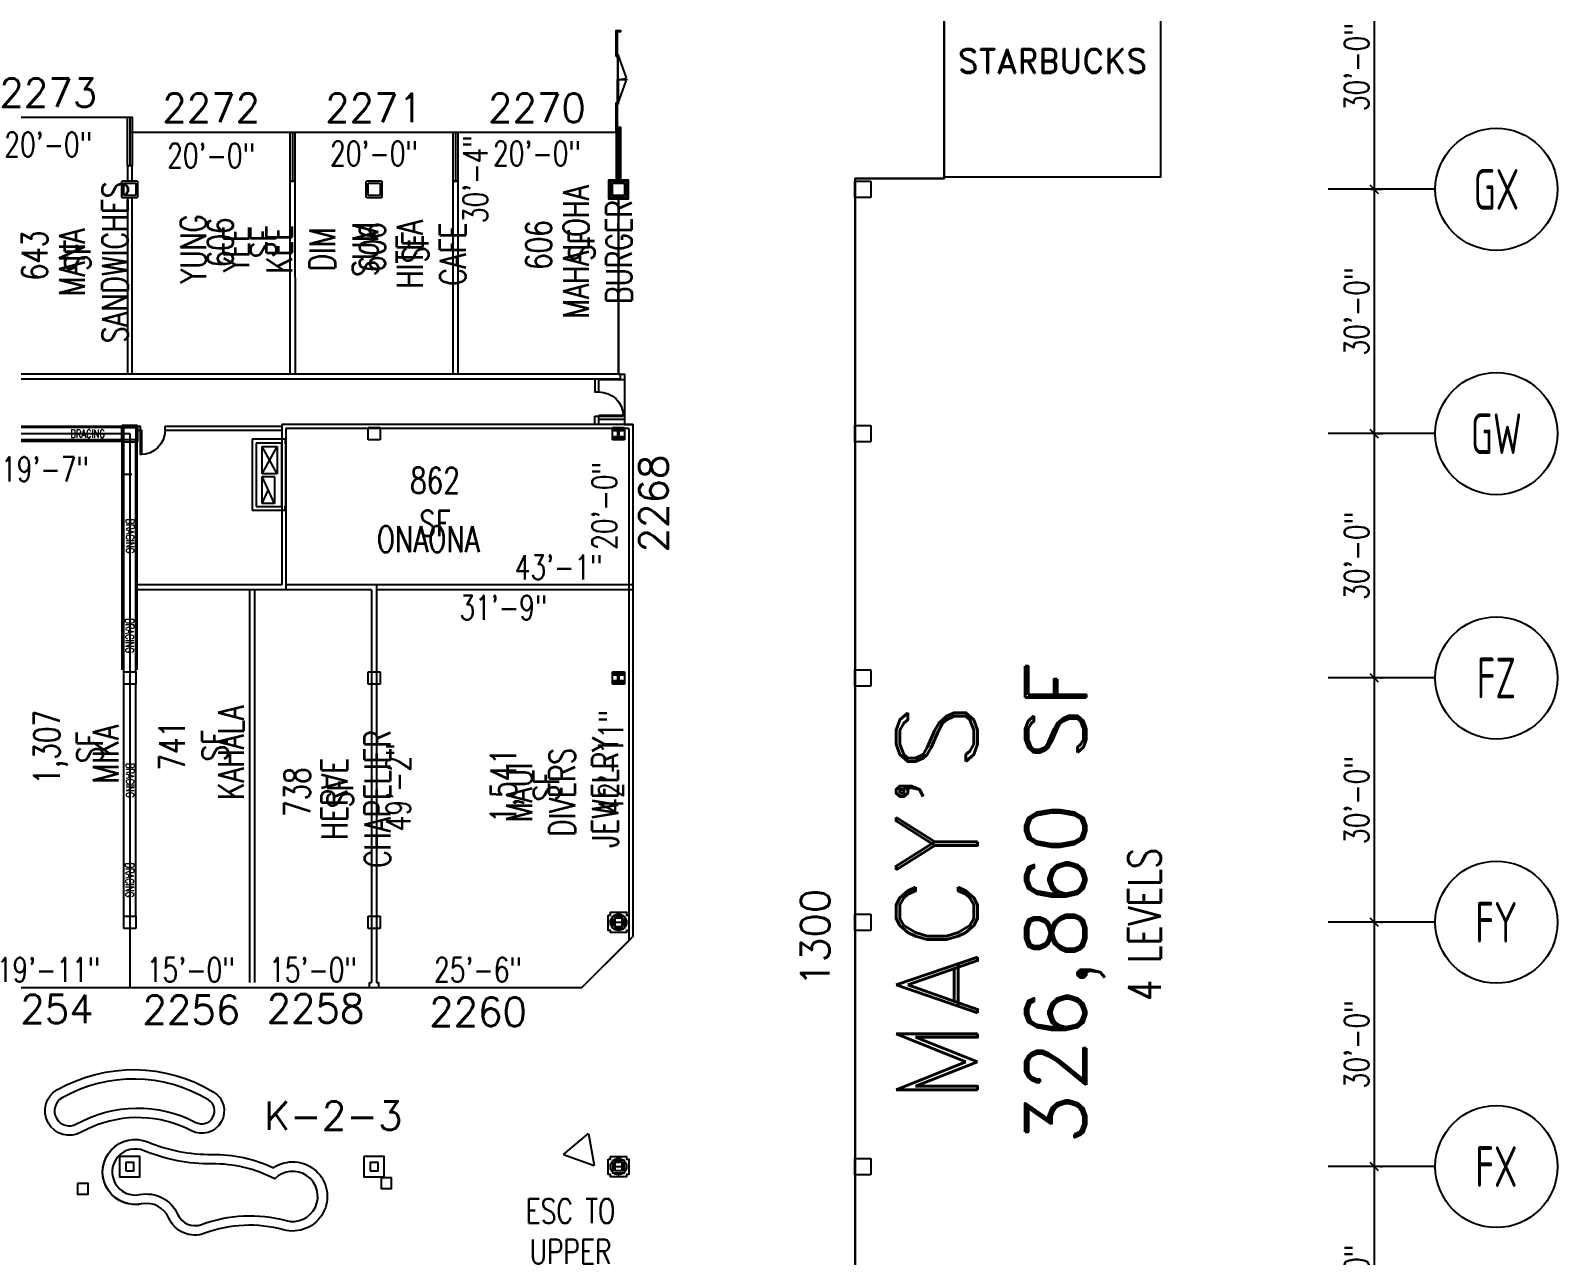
# Model space of a CAD drawing. Extents: x -13345 to 10098, y -1643 to 9113.
# Drawn here: x 7612 to 9861, y 1316 to 3121 of the extents above; entities that cross this region are included whole.
import ezdxf
from ezdxf.enums import TextEntityAlignment as Align

# ---------------------------------------------------------------- set-up
doc = ezdxf.new("R2010")
doc.units = 0
doc.header["$LTSCALE"] = 192
doc.header["$MEASUREMENT"] = 0
for name, pattern in [('DASHED', [0.75, 0.5, -0.25]), ('DASHED2', [0.375, 0.25, -0.125]), ('HIDDEN', [0.375, 0.25, -0.125]), ('PHANTOM2', [1.25, 0.625, -0.125, 0.125, -0.125, 0.125, -0.125])]:
    doc.linetypes.add(name, pattern=pattern)
doc.layers.get('0').update_dxf_attribs({"linetype": 'CONTINUOUS'})
doc.layers.get('DEFPOINTS').update_dxf_attribs({"linetype": 'CONTINUOUS'})
for name, color, linetype in [('ARCH-DOORS-EXTERIOR', 7, 'CONTINUOUS'), ('ARCH-DOORS-INTERIOR', 7, 'CONTINUOUS'), ('ARCH-FEATURES', 2, 'CONTINUOUS'), ('ARCH-WALLS-EXTERIOR', 5, 'CONTINUOUS'), ('ARCH-WALLS-INTERIOR', 1, 'CONTINUOUS'), ('DIMENSIONS-STRUCTURAL-GRID', 9, 'CONTINUOUS'), ('DIMENSIONS-TENANT', 7, 'CONTINUOUS'), ('FM-SPNO', 3, 'CONTINUOUS'), ('FM-TENANT-SF', 6, 'CONTINUOUS'), ('FM-TEXT-TENANT', 6, 'CONTINUOUS'), ('STRUCTURAL-BRACING', 1, 'DASHED'), ('STRUCTURAL-COLUMNS', 3, 'CONTINUOUS'), ('STRUCTURAL-GRID-TAGS', 8, 'CONTINUOUS'), ('TENANT-DEMISING', 4, 'CONTINUOUS'), ('TENANT-STOREFRONT-LEASELINE', 3, 'DASHED2'), ('TEXT-ANCHORS', 2, 'CONTINUOUS'), ('TEXT-GENERAL', 2, 'CONTINUOUS'), ('TEXT-SF', 6, 'CONTINUOUS'), ('UTILITIES-HVAC', 1, 'CONTINUOUS')]:
    doc.layers.add(name, color=color, linetype=linetype)
doc.layers.add('COMMON AREA FILL', color=7, linetype='CONTINUOUS', true_color=0xdedede)
doc.styles.add('ANCHOR-GGP', font='romand.shx')
doc.styles.add('ATTR', font='romans.shx', dxfattribs={"width": 0.8, "height": 0.10401})
doc.styles.add('DIM', font='dim', dxfattribs={"width": 0.75})
doc.styles.add('FMSTXT', font='simplex.shx', dxfattribs={"width": 0.75})
doc.styles.add('SIMPLEX', font='SIMPLEX.shx', dxfattribs={"width": 0.75})
doc.styles.get("Standard").update_dxf_attribs({"font": 'txt.shx', "width": 0.75})
doc.dimstyles.new('LOD-EX-GRID (with ticks)', dxfattribs={"dimscale": 0, "dimtxt": 36, "dimasz": 12, "dimexe": 12, "dimexo": 12, "dimgap": 8, "dimtad": 1, "dimdec": 0, "dimrnd": 0.0625, "dimzin": 3, "dimdsep": 46, "dimlunit": 4, "dimtxsty": 'Standard', "dimblk1": 'OBLIQUE', "dimblk2": 'OBLIQUE', "dimsah": 1, "dimcen": 0, "dimclrt": 256, "dimadec": 0, "dimazin": 0, "dimtfac": 6, "dimtdec": 0, "dimtofl": 0, "dimtmove": 1, "dimatfit": 3, "dimldrblk": 'OBLIQUE', "dimfxl": 1, "dimfrac": 2, "dimtolj": 1, "dimtzin": 3, "dimarcsym": 0})
doc.dimstyles.new('LP-SP-MP (without ticks)', dxfattribs={"dimscale": 0, "dimtxt": 36, "dimasz": 12, "dimexe": 8, "dimexo": 8, "dimgap": 8, "dimtad": 1, "dimdec": 0, "dimrnd": 0.0625, "dimzin": 3, "dimdsep": 46, "dimlunit": 4, "dimtxsty": 'Standard', "dimblk1": 'OBLIQUE', "dimblk2": 'OBLIQUE', "dimsah": 1, "dimcen": 0.5, "dimse1": 1, "dimse2": 1, "dimsd1": 1, "dimsd2": 1, "dimclrt": 256, "dimadec": 0, "dimazin": 0, "dimtfac": 6, "dimtdec": 0, "dimtofl": 0, "dimtmove": 0, "dimatfit": 3, "dimldrblk": 'OBLIQUE', "dimfxl": 1, "dimfrac": 2, "dimtolj": 1, "dimtzin": 3, "dimarcsym": 0})

# ---------------------------------------------------------------- blocks, each defined once
blk = doc.blocks.new('UNITSQUARE')
for p, q in [((1, 1), (0, 1)), ((0, 1), (0, 0)), ((1, 0), (1, 1)), ((0, 0), (1, 0))]:
    blk.add_line(p, q)
blk = doc.blocks.new('DIRECT')
for p, q in [((0, 41.6), (-24, 0)), ((0, 41.6), (24, 0)), ((24, 0), (-24, 0))]:
    blk.add_line(p, q)
blk = doc.blocks.new('*D24')
at = {"layer": 'DEFPOINTS', "color": 0, "transparency": 16777216}
for p in [(7758.1, 1710.8), (7938.1, 1710.8), (7938.1, 1710.8)]:
    blk.add_point(p, dxfattribs=at)
at = {"layer": 'DIMENSIONS-TENANT', "transparency": 16777216, "insert": (7848.1, 1736.8), "char_height": 36, "attachment_point": 5}
blk.add_mtext('\\A1;15\'-0"', dxfattribs=at)
blk = doc.blocks.new('_OBLIQUE')
at = {"color": 0, "linetype": 'ByBlock'}
blk.add_line((-0.5, -0.5), (0.5, 0.5), dxfattribs=at)
blk = doc.blocks.new('*D25')
at = {"layer": 'DEFPOINTS', "color": 0, "transparency": 16777216}
for p in [(7938.1, 1710.8), (8118.1, 1710.8), (8118.1, 1710.8)]:
    blk.add_point(p, dxfattribs=at)
at = {"layer": 'DIMENSIONS-TENANT', "transparency": 16777216, "insert": (8028.1, 1736.8), "char_height": 36, "attachment_point": 5}
blk.add_mtext('\\A1;15\'-0"', dxfattribs=at)
blk = doc.blocks.new('fms4rm')
blk.add_attdef('FMS:RMID', text='', height=12).set_placement((0, 0), align=Align.MIDDLE_CENTER)
blk = doc.blocks.new('COLNUMC')
at = {"linetype": 'Continuous'}
blk.add_circle((0, 0), 90, dxfattribs=at)
at = {"linetype": 'Continuous', "style": 'DIM', "width": 0.75}
blk.add_attdef('COLUMN', text='', height=60, dxfattribs=at).set_placement((0, 0), align=Align.MIDDLE)
blk = doc.blocks.new('*D97')
at = {"layer": 'DEFPOINTS', "color": 0, "transparency": 16777216}
for p in [(9574.2, 3246.8), (9574.2, 2886.8), (9591.5, 2886.8)]:
    blk.add_point(p, dxfattribs=at)
at = {"layer": 'DIMENSIONS-STRUCTURAL-GRID', "color": 0, "lineweight": -2, "transparency": 16777216}
for p, q in [((9586.2, 3246.8), (9603.5, 3246.8)), ((9591.5, 3246.8), (9591.5, 2886.8)), ((9586.2, 2886.8), (9603.5, 2886.8))]:
    blk.add_line(p, q, dxfattribs=at)
at = {"layer": 'DIMENSIONS-STRUCTURAL-GRID', "color": 0, "lineweight": -2, "transparency": 16777216, "xscale": 12, "yscale": 12, "zscale": 12}
for p, rotation in [((9591.5, 3246.8), 90), ((9591.5, 2886.8), 270)]:
    blk.add_blockref('_OBLIQUE', p, dxfattribs=dict(at, rotation=rotation))
at = {"layer": 'DIMENSIONS-STRUCTURAL-GRID', "transparency": 16777216, "insert": (9565.5, 3066.8), "char_height": 36, "attachment_point": 5, "rotation": 90}
blk.add_mtext('\\A1;30\'-0"', dxfattribs=at)
blk = doc.blocks.new('*D98')
at = {"layer": 'DEFPOINTS', "color": 0, "transparency": 16777216}
for p in [(9574.2, 2886.8), (9583.5, 2526.8), (9591.5, 2526.8)]:
    blk.add_point(p, dxfattribs=at)
at = {"layer": 'DIMENSIONS-STRUCTURAL-GRID', "color": 0, "lineweight": -2, "transparency": 16777216}
for p, q in [((9586.2, 2886.8), (9603.5, 2886.8)), ((9591.5, 2886.8), (9591.5, 2526.8)), ((9595.5, 2526.8), (9603.5, 2526.8))]:
    blk.add_line(p, q, dxfattribs=at)
at = {"layer": 'DIMENSIONS-STRUCTURAL-GRID', "color": 0, "lineweight": -2, "transparency": 16777216, "xscale": 12, "yscale": 12, "zscale": 12}
for p, rotation in [((9591.5, 2886.8), 90), ((9591.5, 2526.8), 270)]:
    blk.add_blockref('_OBLIQUE', p, dxfattribs=dict(at, rotation=rotation))
at = {"layer": 'DIMENSIONS-STRUCTURAL-GRID', "transparency": 16777216, "insert": (9565.5, 2706.8), "char_height": 36, "attachment_point": 5, "rotation": 90}
blk.add_mtext('\\A1;30\'-0"', dxfattribs=at)
blk = doc.blocks.new('*D99')
at = {"layer": 'DEFPOINTS', "color": 0, "transparency": 16777216}
for p in [(9588.9, 2166.8), (9588.9, 1806.8), (9591.5, 1806.8)]:
    blk.add_point(p, dxfattribs=at)
at = {"layer": 'DIMENSIONS-STRUCTURAL-GRID', "color": 0, "lineweight": -2, "transparency": 16777216}
for p, q in [((9591.5, 2166.8), (9591.5, 1806.8)), ((9600.9, 2166.8), (9603.5, 2166.8)), ((9600.9, 1806.8), (9603.5, 1806.8))]:
    blk.add_line(p, q, dxfattribs=at)
at = {"layer": 'DIMENSIONS-STRUCTURAL-GRID', "color": 0, "lineweight": -2, "transparency": 16777216, "xscale": 12, "yscale": 12, "zscale": 12}
for p, rotation in [((9591.5, 2166.8), 90), ((9591.5, 1806.8), 270)]:
    blk.add_blockref('_OBLIQUE', p, dxfattribs=dict(at, rotation=rotation))
at = {"layer": 'DIMENSIONS-STRUCTURAL-GRID', "transparency": 16777216, "insert": (9565.5, 1986.8), "char_height": 36, "attachment_point": 5, "rotation": 90}
blk.add_mtext('\\A1;30\'-0"', dxfattribs=at)
blk = doc.blocks.new('*D100')
at = {"layer": 'DEFPOINTS', "color": 0, "transparency": 16777216}
for p in [(9588.9, 1806.8), (9588.9, 1446.8), (9591.5, 1446.8)]:
    blk.add_point(p, dxfattribs=at)
at = {"layer": 'DIMENSIONS-STRUCTURAL-GRID', "color": 0, "lineweight": -2, "transparency": 16777216}
for p, q in [((9591.5, 1806.8), (9591.5, 1446.8)), ((9600.9, 1806.8), (9603.5, 1806.8)), ((9600.9, 1446.8), (9603.5, 1446.8))]:
    blk.add_line(p, q, dxfattribs=at)
at = {"layer": 'DIMENSIONS-STRUCTURAL-GRID', "color": 0, "lineweight": -2, "transparency": 16777216, "xscale": 12, "yscale": 12, "zscale": 12}
for p, rotation in [((9591.5, 1806.8), 90), ((9591.5, 1446.8), 270)]:
    blk.add_blockref('_OBLIQUE', p, dxfattribs=dict(at, rotation=rotation))
at = {"layer": 'DIMENSIONS-STRUCTURAL-GRID', "transparency": 16777216, "insert": (9565.5, 1626.8), "char_height": 36, "attachment_point": 5, "rotation": 90}
blk.add_mtext('\\A1;30\'-0"', dxfattribs=at)
blk = doc.blocks.new('*D101')
at = {"layer": 'DEFPOINTS', "color": 0, "transparency": 16777216}
for p in [(9588.9, 1446.8), (9591.5, 1086.8), (9602.5, 1086.8)]:
    blk.add_point(p, dxfattribs=at)
at = {"layer": 'DIMENSIONS-STRUCTURAL-GRID', "color": 0, "lineweight": -2, "transparency": 16777216}
for p, q in [((9591.5, 1446.8), (9591.5, 1086.8)), ((9600.9, 1446.8), (9603.5, 1446.8)), ((9590.5, 1086.8), (9579.5, 1086.8))]:
    blk.add_line(p, q, dxfattribs=at)
at = {"layer": 'DIMENSIONS-STRUCTURAL-GRID', "color": 0, "lineweight": -2, "transparency": 16777216, "xscale": 12, "yscale": 12, "zscale": 12}
for p, rotation in [((9591.5, 1446.8), 90), ((9591.5, 1086.8), 270)]:
    blk.add_blockref('_OBLIQUE', p, dxfattribs=dict(at, rotation=rotation))
at = {"layer": 'DIMENSIONS-STRUCTURAL-GRID', "transparency": 16777216, "insert": (9565.5, 1266.8), "char_height": 36, "attachment_point": 5, "rotation": 90}
blk.add_mtext('\\A1;30\'-0"', dxfattribs=at)
blk = doc.blocks.new('*D105')
at = {"layer": 'DEFPOINTS', "color": 0, "transparency": 16777216}
for p in [(9591.5, 2526.8), (9591.5, 2166.8), (9591.5, 2166.8)]:
    blk.add_point(p, dxfattribs=at)
at = {"layer": 'DIMENSIONS-STRUCTURAL-GRID', "color": 0, "lineweight": -2, "transparency": 16777216}
blk.add_line((9591.5, 2526.8), (9591.5, 2166.8), dxfattribs=at)
at = {"layer": 'DIMENSIONS-STRUCTURAL-GRID', "color": 0, "lineweight": -2, "transparency": 16777216, "xscale": 12, "yscale": 12, "zscale": 12}
for p, rotation in [((9591.5, 2526.8), 90), ((9591.5, 2166.8), 270)]:
    blk.add_blockref('_OBLIQUE', p, dxfattribs=dict(at, rotation=rotation))
at = {"layer": 'DIMENSIONS-STRUCTURAL-GRID', "transparency": 16777216, "insert": (9565.5, 2346.8), "char_height": 36, "attachment_point": 5, "rotation": 90}
blk.add_mtext('\\A1;30\'-0"', dxfattribs=at)
blk = doc.blocks.new('A$C1467163B')
at = {"layer": 'STRUCTURAL-BRACING', "ltscale": 10}
for p, q in [((-18, 342), (-18, 0)), ((0, 342), (0, 0))]:
    blk.add_line(p, q, dxfattribs=at)
at = {"layer": 'STRUCTURAL-BRACING', "style": 'SIMPLEX', "width": 0.75}
for p in [(-8.9, 288.8), (-9.6, 141.8)]:
    blk.add_text('BRACING', height=12, rotation=90, dxfattribs=at).set_placement(p, align=Align.MIDDLE_CENTER)
blk = doc.blocks.new('24X24COL')
blk.add_lwpolyline([(5059.8, 287.2), (5059.8, 265.2), (5060.8, 264.2), (5082.8, 264.2), (5083.8, 265.2), (5083.8, 287.2), (5082.8, 288.2), (5060.8, 288.2)], close=True)
blk = doc.blocks.new('dr_rh3-0')
at = {"color": 0}
for p, q in [((-1.8, 0), (-1.8, -36)), ((0, 0), (-1.8, 0)), ((0, 0), (0, -36)), ((0, -36), (-1.8, -36))]:
    blk.add_line(p, q, dxfattribs=at)
blk.add_arc((0, -0.1), 36, 179.88, 267.266, dxfattribs=at)
blk = doc.blocks.new('bi-part glass slider door')
for p, q in [((3023.8, -911.1), (3060.1, -911.1)), ((3023.8, -911.1), (3023.8, -912.4)), ((3060.1, -912.4), (3023.8, -912.4)), ((3026, -911.7), (3025.4, -911.2)), ((3026, -911.8), (3025.4, -912.3)), ((3058.3, -911.7), (3025.6, -911.7)), ((3058.3, -911.8), (3025.6, -911.8)), ((3057.4, -912.8), (3057.4, -912.5)), ((3057.4, -912.5), (3057.8, -912.5)), ((3057.5, -912.4), (3058.8, -912.4)), ((3057.5, -912.6), (3058.8, -912.6)), ((3057.5, -914.1), (3057.5, -912.8)), ((3094, -914.1), (3057.5, -914.1)), ((3057.6, -912.6), (3057.6, -912.9)), ((3057.6, -912.9), (3094, -912.9)), ((3057.9, -912.4), (3057.8, -912.4)), ((3057.8, -912.4), (3057.8, -912.5)), ((3057.9, -911.7), (3058.5, -911.2)), ((3057.9, -911.8), (3058.5, -912.3)), ((3058.3, -912.4), (3058.2, -912.4)), ((3058.8, -912.4), (3058.6, -912.4)), ((3058.8, -912.6), (3058.8, -912.4)), ((3058.8, -912.4), (3058.8, -912.4)), ((3060.1, -911.1), (3060.1, -912.4)), ((3061, -913.4), (3060.4, -912.9)), ((3060.4, -912.9), (3060.4, -914.1)), ((3061, -913.6), (3060.4, -914.1)), ((3092.2, -913.4), (3060.6, -913.4)), ((3060.6, -913.6), (3060.6, -913.4)), ((3092.2, -913.6), (3060.6, -913.6)), ((3091.8, -913.4), (3092.4, -912.9)), ((3091.8, -913.6), (3092.4, -914.1)), ((3130.4, -912.9), (3094, -912.9)), ((3094, -914.1), (3130.5, -914.1)), ((3096.2, -913.4), (3095.6, -912.9)), ((3096.2, -913.6), (3095.6, -914.1)), ((3095.9, -913.4), (3127.4, -913.4)), ((3095.9, -913.6), (3127.4, -913.6)), ((3127, -913.4), (3127.6, -912.9)), ((3127, -913.6), (3127.6, -914.1)), ((3127.4, -913.6), (3127.4, -913.4)), ((3127.6, -912.9), (3127.6, -914.1)), ((3127.9, -911.1), (3164.3, -911.1)), ((3127.9, -911.1), (3127.9, -912.4)), ((3164.3, -912.4), (3127.9, -912.4)), ((3130.5, -912.4), (3129.3, -912.4)), ((3129.3, -912.6), (3129.3, -912.4)), ((3129.3, -912.4), (3129.4, -912.4)), ((3129.3, -912.4), (3129.3, -912.4)), ((3130.5, -912.6), (3129.3, -912.6)), ((3130.1, -911.7), (3129.5, -911.2)), ((3130.1, -911.8), (3129.5, -912.3)), ((3162.4, -911.7), (3129.7, -911.7)), ((3162.4, -911.8), (3129.7, -911.8)), ((3129.8, -912.4), (3129.8, -912.4)), ((3130.2, -912.4), (3130.2, -912.4)), ((3130.2, -912.4), (3130.2, -912.5)), ((3130.6, -912.5), (3130.2, -912.5)), ((3130.4, -912.6), (3130.4, -912.9)), ((3130.5, -914.1), (3130.5, -912.8)), ((3130.6, -912.8), (3130.6, -912.5)), ((3162, -911.7), (3162.6, -911.2)), ((3162, -911.8), (3162.6, -912.3)), ((3164.3, -911.1), (3164.3, -912.4))]:
    blk.add_line(p, q)
at = {"linetype": 'Continuous'}
for p, q in [((3025.4, -912.4), (3025.4, -911.1)), ((3025.6, -911.8), (3025.6, -911.7)), ((3057.5, -912.8), (3057.4, -912.8)), ((3057.5, -912.6), (3057.8, -912.5)), ((3058.3, -911.8), (3058.3, -911.7)), ((3058.5, -912.4), (3058.5, -911.1)), ((3092.2, -913.6), (3092.2, -913.4)), ((3092.4, -914.1), (3092.4, -912.9)), ((3095.6, -914.1), (3095.6, -912.9)), ((3095.9, -913.6), (3095.9, -913.4)), ((3129.5, -912.4), (3129.5, -911.1)), ((3129.7, -911.8), (3129.7, -911.7)), ((3130.5, -912.6), (3130.2, -912.5)), ((3130.5, -912.8), (3130.6, -912.8)), ((3162.4, -911.8), (3162.4, -911.7)), ((3162.6, -912.4), (3162.6, -911.1))]:
    blk.add_line(p, q, dxfattribs=at)
for points in [[(3022, -911.1), (3023.8, -911.1), (3023.8, -917.6), (3022, -917.6), (3022, -911.1)], [(3094, -912.9), (3094, -914.1)], [(3164.3, -911.1), (3166, -911.1), (3166, -917.6), (3164.3, -917.6), (3164.3, -911.1)]]:
    blk.add_lwpolyline(points)
at = {"linetype": 'PHANTOM2'}
for points in [[(3057.5, -913.5), (3091.8, -925.9)], [(3130.5, -913.5), (3096.2, -925.9)]]:
    blk.add_lwpolyline(points, dxfattribs=at)
at = {"linetype": 'HIDDEN'}
blk.add_lwpolyline([(3094, -914.1), (3094, -927.5)], dxfattribs=at)
at = {"linetype": 'PHANTOM2'}
for centre, start, end in [((3075.7, -917.2), 331.7274, 357.8945), ((3112.4, -917.2), 182.1055, 208.2726)]:
    blk.add_arc(centre, 18.4, start, end, dxfattribs=at)
blk = doc.blocks.new('W12X79E')
for p, q in [((-6.04, 12.38), (-6.04, 11.645)), ((-6.04, 12.38), (6.04, 12.38)), ((-6.04, 11.645), (-1.00875, 11.645)), ((-6.04, 0), (-6.04, 0.735)), ((-6.04, 0.735), (-1.00875, 0.735)), ((-6.04, 0), (6.04, 0)), ((-0.235, 1.50875), (-0.235, 10.87125)), ((0.235, 1.50875), (0.235, 10.87125)), ((1.00875, 11.645), (6.04, 11.645)), ((1.00875, 0.735), (6.04, 0.735)), ((6.04, 12.38), (6.04, 11.645)), ((6.04, 0), (6.04, 0.735))]:
    blk.add_line(p, q)
for centre, start, end in [((-1.00875, 10.87125), 0, 90), ((-1.00875, 1.50875), 270, 0), ((1.00875, 10.87125), 90, 180), ((1.00875, 1.50875), 180, 270)]:
    blk.add_arc(centre, 0.77375, start, end)
at = {"style": 'ATTR', "width": 0.8, "flags": 9}
blk.add_attdef('ESTCODE', (0, 0), '', height=0.07, dxfattribs=at)
blk = doc.blocks.new('*D603')
at = {"layer": 'DEFPOINTS', "color": 0, "transparency": 16777216}
for p in [(8238, 2970.8), (8478.1, 2970.8), (8478.1, 2913.6)]:
    blk.add_point(p, dxfattribs=at)
at = {"layer": 'DIMENSIONS-TENANT', "transparency": 16777216, "insert": (8358, 2939.6), "char_height": 36, "attachment_point": 5}
blk.add_mtext('\\A1;20\'-0"', dxfattribs=at)
blk = doc.blocks.new('*D604')
at = {"layer": 'DEFPOINTS', "color": 0, "transparency": 16777216}
for p in [(7998, 2970.8), (8238, 2970.8), (7998, 2913.6)]:
    blk.add_point(p, dxfattribs=at)
at = {"layer": 'DIMENSIONS-TENANT', "transparency": 16777216, "insert": (8118, 2939.6), "char_height": 36, "attachment_point": 5}
blk.add_mtext('\\A1;20\'-0"', dxfattribs=at)
blk = doc.blocks.new('*D606')
at = {"layer": 'DEFPOINTS', "color": 0, "transparency": 16777216}
for p in [(7518, 2993.3), (7758, 2993.3), (7758, 2926.9)]:
    blk.add_point(p, dxfattribs=at)
at = {"layer": 'DIMENSIONS-TENANT', "transparency": 16777216, "insert": (7638, 2952.9), "char_height": 36, "attachment_point": 5}
blk.add_mtext('\\A1;20\'-0"', dxfattribs=at)
blk = doc.blocks.new('*D619')
at = {"layer": 'DEFPOINTS', "color": 0, "transparency": 16777216}
for p in [(8238, 2970.8), (8293.2, 2970.8), (8238, 2607.3)]:
    blk.add_point(p, dxfattribs=at)
at = {"layer": 'DIMENSIONS-TENANT', "transparency": 16777216, "insert": (8267.2, 2901.7), "char_height": 36, "attachment_point": 5, "rotation": 90}
blk.add_mtext('\\A1;30\'-4"', dxfattribs=at)
blk = doc.blocks.new('*D631')
at = {"layer": 'DEFPOINTS', "color": 0, "transparency": 16777216}
for p in [(7758, 2970.8), (7998, 2970.8), (7758, 2910.5)]:
    blk.add_point(p, dxfattribs=at)
at = {"layer": 'DIMENSIONS-TENANT', "transparency": 16777216, "insert": (7878, 2936.5), "char_height": 36, "attachment_point": 5}
blk.add_mtext('\\A1;20\'-0"', dxfattribs=at)
blk = doc.blocks.new('*U589')
blk.add_lwpolyline([(0, 0), (-1.5, 0), (-1.5, -36), (0, -36)], close=True)
blk.add_arc((0, 0), 36, 180, 270)
blk = doc.blocks.new('*D634')
at = {"layer": 'DEFPOINTS', "color": 0, "transparency": 16777216}
for p in [(8118.1, 1710.8), (8424.3, 1710.8), (8424.3, 1710.8)]:
    blk.add_point(p, dxfattribs=at)
at = {"layer": 'DIMENSIONS-TENANT', "transparency": 16777216, "insert": (8271.2, 1736.8), "char_height": 36, "attachment_point": 5}
blk.add_mtext('\\A1;25\'-6"', dxfattribs=at)
blk = doc.blocks.new('*D635')
at = {"layer": 'DEFPOINTS', "color": 0, "transparency": 16777216}
for p in [(8493.1, 2300.3), (8499.1, 2300.3), (8499.1, 1785.6)]:
    blk.add_point(p, dxfattribs=at)
at = {"layer": 'DIMENSIONS-TENANT', "transparency": 16777216, "insert": (8467.1, 2043), "char_height": 36, "attachment_point": 5, "rotation": 90}
blk.add_mtext('\\A1;42\'-11"', dxfattribs=at)
blk = doc.blocks.new('*D636')
at = {"layer": 'DEFPOINTS', "color": 0, "transparency": 16777216}
for p in [(8483.3, 2540.3), (8499.1, 2540.3), (8499.1, 2300.3)]:
    blk.add_point(p, dxfattribs=at)
at = {"layer": 'DIMENSIONS-TENANT', "transparency": 16777216, "insert": (8457.3, 2420.3), "char_height": 36, "attachment_point": 5, "rotation": 90}
blk.add_mtext('\\A1;20\'-0"', dxfattribs=at)
blk = doc.blocks.new('*D637')
at = {"layer": 'DEFPOINTS', "color": 0, "transparency": 16777216}
for p in [(7981.9, 2300.3), (8499.1, 2303.9), (8499.1, 2300.3)]:
    blk.add_point(p, dxfattribs=at)
at = {"layer": 'DIMENSIONS-TENANT', "transparency": 16777216, "insert": (8390.1, 2329.9), "char_height": 36, "attachment_point": 5}
blk.add_mtext('\\A1;43\'-1"', dxfattribs=at)
blk = doc.blocks.new('*D638')
at = {"layer": 'DEFPOINTS', "color": 0, "transparency": 16777216}
for p in [(8118.1, 2300.3), (8499.1, 2300.3), (8499.1, 2244.5)]:
    blk.add_point(p, dxfattribs=at)
at = {"layer": 'DIMENSIONS-TENANT', "transparency": 16777216, "insert": (8308.6, 2270.5), "char_height": 36, "attachment_point": 5}
blk.add_mtext('\\A1;31\'-9"', dxfattribs=at)
blk = doc.blocks.new('*D639')
at = {"layer": 'DEFPOINTS', "color": 0, "transparency": 16777216}
for p in [(8118.1, 2300.3), (8179.6, 2300.3), (8118.1, 1710.8)]:
    blk.add_point(p, dxfattribs=at)
at = {"layer": 'DIMENSIONS-TENANT', "transparency": 16777216, "insert": (8153.6, 2005.5), "char_height": 36, "attachment_point": 5, "rotation": 90}
blk.add_mtext('\\A1;49\'-2"', dxfattribs=at)
blk = doc.blocks.new('*D688')
at = {"layer": 'DEFPOINTS', "color": 0, "transparency": 16777216}
for p in [(7518.8, 1710.8), (7758.1, 1710.8), (7758.1, 1710.8)]:
    blk.add_point(p, dxfattribs=at)
at = {"layer": 'DIMENSIONS-TENANT', "transparency": 16777216, "insert": (7638.4, 1736.8), "char_height": 36, "attachment_point": 5}
blk.add_mtext('\\A1;19\'-11"', dxfattribs=at)
blk = doc.blocks.new('*D693')
at = {"layer": 'DEFPOINTS', "color": 0, "transparency": 16777216}
for p in [(7515.8, 2519.3), (7750.6, 2519.3), (7515.8, 2448.4)]:
    blk.add_point(p, dxfattribs=at)
at = {"layer": 'DIMENSIONS-TENANT', "transparency": 16777216, "insert": (7633.2, 2474.4), "char_height": 36, "attachment_point": 5}
blk.add_mtext('\\A1;19\'-7"', dxfattribs=at)

msp = doc.modelspace()

# ---------------------------------------------------------------- linework, layer by layer
at = {"layer": 'ARCH-FEATURES'}
for p, q in [((8478.1, 2901), (8478.1, 2970.8)), ((8478.1, 2614.3), (8478.1, 2874.8))]:
    msp.add_line(p, q, dxfattribs=at)
for points in [[(7758, 2993.3), (7758, 2921.3)], [(7998, 2970.8), (7998, 2898.8)], [(8238, 2970.8), (8238, 2898.8)], [(8478.1, 2970.8), (8478.1, 2898.8)]]:
    msp.add_lwpolyline(points, dxfattribs=at)
at = {"layer": 'ARCH-FEATURES', "linetype": 'Continuous'}
for points in [[(7698.8, 1503.5, 0.019997), (7686.6, 1497.3, -0.996554), (7651.4, 1560.1, -0.270325), (7881.1, 1557, -0.970165), (7848.8, 1499.5, 0.227289), (7701.1, 1504.5), (7698.8, 1503.5)], [(7679.8, 1509.5, -0.252304), (7855.3, 1511.9, 0.970165), (7873.9, 1545, 0.270325), (7658.3, 1547.9, 0.996554), (7679.8, 1509.5)], [(7771.5, 1391.1, -1.291132), (7784.5, 1483.1, 0.101271), (7879, 1464.7, -0.111914), (7969.7, 1445.1, -1.556368), (7984.6, 1353.6, 0.157216), (7868.8, 1348.4, -0.397582), (7815.7, 1370.9, 0.35257), (7775.6, 1391.7, -0.026586), (7770.5, 1391), (7771.5, 1391.1)], [(7772.8, 1405.4, -0.35257), (7828.5, 1376.5, 0.397582), (7863.9, 1361.5, -0.157216), (7988.3, 1367.1, 1.749789), (7971.6, 1428.6, 0.123162), (7879.1, 1450.7, -0.101271), (7779.2, 1470.1, 1.350603), (7772.8, 1405.4)]]:
    msp.add_lwpolyline(points, format="xyb", dxfattribs=at)
at = {"layer": 'ARCH-WALLS-EXTERIOR'}
for p, q in [((8958.1, 3618.8), (8958.1, 2902.8)), ((8826.8, 2902.8), (8826.8, 1266.8)), ((8958.1, 2902.8), (8826.8, 2902.8)), ((8493.1, 2534.3), (8493.1, 1779.6)), ((8499.1, 2540.3), (8499.1, 1785.6)), ((8424.3, 1710.8), (8493.1, 1779.6)), ((7038.1, 1710.8), (8118.1, 1710.8)), ((7038.1, 1710.8), (8424.3, 1710.8))]:
    msp.add_line(p, q, dxfattribs=at)
for points in [[(8481.3, 2976.8), (8474.8, 2976.8), (8474.8, 2974.3), (8481.3, 2974.3)], [(8474.8, 2974.3), (8481.3, 2974.3), (8481.3, 2970.8), (8474.8, 2970.8)], [(8492.3, 2872.5), (8463.8, 2872.5), (8463.8, 2901), (8492.3, 2901)], [(8490, 2874.8), (8466, 2874.8), (8466, 2898.8), (8490, 2898.8)]]:
    msp.add_lwpolyline(points, close=True, dxfattribs=at)
at = {"layer": 'ARCH-WALLS-INTERIOR'}
for p, q in [((8481, 2614.3), (7130.6, 2614.3)), ((8481, 2607.3), (8481, 2614.3)), ((7123.6, 2607.3), (8481, 2607.3)), ((8443.1, 2552.3), (8449.1, 2552.3)), ((8443.1, 2540.3), (8443.1, 2552.3)), ((8449.1, 2540.3), (8449.1, 2552.3)), ((6678.1, 2526.8), (7758.1, 2526.8)), ((7410.1, 2537.8), (7774.1, 2537.8)), ((7758.1, 2526.8), (7758.1, 2470.8)), ((7769.1, 2178.8), (7769.1, 2531.8)), ((7769.1, 2531.8), (7774.1, 2531.8)), ((7774.1, 2531.8), (7774.1, 2537.8)), ((7810.1, 2537.8), (7981.9, 2537.8)), ((7810.1, 2531.8), (7810.1, 2537.8)), ((7810.1, 2531.8), (7981.9, 2531.8)), ((8499.1, 2540.3), (7981.9, 2540.3)), ((7981.9, 2540.3), (7981.9, 2303.9)), ((8493.1, 2534.3), (7987.9, 2534.3)), ((7987.9, 2534.3), (7987.9, 2296.7)), ((7410.1, 2515.8), (7746.1, 2515.8)), ((7747.1, 2178.8), (7747.1, 2514.8)), ((7750.6, 2466.9), (7761.1, 2466.9)), ((7981.9, 2303.9), (7769.1, 2303.9)), ((7987.9, 2296.7), (7769.1, 2296.7)), ((8493.1, 1779.6), (8499.1, 1785.6))]:
    msp.add_line(p, q, dxfattribs=at)
for points in [[(9277.1, 3246.8), (8958.1, 3246.8), (8958.1, 2905.2), (9277.1, 2905.2)], [(8475.1, 2970.8), (8481.1, 2970.8), (8481.1, 2898.8), (8475.1, 2898.8)]]:
    msp.add_lwpolyline(points, close=True, dxfattribs=at)
for points in [[(8481, 2614.3), (8487, 2614.3), (8487, 2606.3), (8449.1, 2606.3)], [(8443.1, 2607.3), (8443.1, 2588.3), (8449.1, 2588.3), (8449.1, 2607.3)], [(8449.1, 2548.3), (8487, 2548.3), (8487, 2540.3)]]:
    msp.add_lwpolyline(points, dxfattribs=at)
at = {"layer": 'COMMON AREA FILL'}
msp.add_lwpolyline([(8826.8, 1266.8), (8826.8, 2902.8), (8958.1, 2902.8), (8958.1, 3634.5), (8945.4, 3634.5), (8945.4, 3709.8), (8825.7, 3709.8), (8825.7, 3983.8), (9068.7, 3983.8), (9068.7, 3978.8), (9558.1, 3978.8), (9558.1, 4062.8), (9102.1, 4062.8), (9102.1, 4134.8), (9558.1, 4134.8), (9558.1, 4197), (9258.6, 4197), (9103.5, 4169.5), (9025.4, 4169.5), (8963.9, 4371.6, 0.330152), (8941, 4388.7), (7397.1, 4388.7, 0.502604)], format="xyb", dxfattribs=at)
msp.add_lwpolyline([(7518, 2993.3), (7761.5, 2993.3), (7761.5, 2970.8), (8474.8, 2970.8), (8474.8, 2978.5), (8481.3, 2978.5), (8481.3, 2970.8), (8481.1, 2970.8), (8481.1, 2901), (8492.3, 2901), (8492.3, 2872.5), (8478.1, 2872.5), (8478.1, 2614.3), (8487, 2614.3), (8487, 2540.3), (8499.1, 2540.3), (8499.1, 1785.6), (8424.3, 1710.8), (3122.4, 1708.8)], dxfattribs=at)
for points in [[(7651.4, 1560.1, -0.270325), (7881.1, 1557, -0.970165), (7848.8, 1499.5, 0.227289), (7701.1, 1504.5), (7698.8, 1503.5, 0.019998), (7686.6, 1497.3, -0.996543)], [(7879, 1464.7, -0.111915), (7969.7, 1445.1, -1.556374), (7984.6, 1353.6, 0.157216), (7868.8, 1348.4, -0.397582), (7815.7, 1370.9, 0.352568), (7775.6, 1391.7, -0.026587), (7770.5, 1391, -1.278122), (7784.5, 1483.1, 0.101271)]]:
    msp.add_lwpolyline(points, format="xyb", close=True, dxfattribs=at)
at = {"layer": 'DEFPOINTS', "color": 1}
for points in [[(7754.5, 2993.3), (7761.5, 2993.3), (7761.5, 2921.3), (7754.5, 2921.3)], [(7994.5, 2970.8), (8001.5, 2970.8), (8001.5, 2898.8), (7994.5, 2898.8)], [(8234.5, 2970.8), (8241.5, 2970.8), (8241.5, 2898.8), (8234.5, 2898.8)]]:
    msp.add_lwpolyline(points, close=True, dxfattribs=at)
at = {"layer": 'STRUCTURAL-COLUMNS', "ltscale": 0.05}
for points in [[(8485.1, 2534), (8471, 2534), (8471, 2531.2), (8476.8, 2531.2), (8476.8, 2522.3), (8471, 2522.3), (8471, 2519.6), (8485.1, 2519.6), (8485.1, 2522.3), (8479.3, 2522.3), (8479.3, 2531.2), (8485.1, 2531.2)], [(8485.1, 2174), (8471, 2174), (8471, 2171.2), (8476.8, 2171.2), (8476.8, 2162.3), (8471, 2162.3), (8471, 2159.6), (8485.1, 2159.6), (8485.1, 2162.3), (8479.3, 2162.3), (8479.3, 2171.2), (8485.1, 2171.2)]]:
    msp.add_lwpolyline(points, close=True, dxfattribs=at)
at = {"layer": 'STRUCTURAL-COLUMNS'}
for points in [[(8484.1, 2533), (8472, 2533), (8472, 2532.2), (8477.1, 2532.2, -0.414214), (8477.8, 2531.5), (8477.8, 2522.1, -0.414214), (8477.1, 2521.3), (8472, 2521.3), (8472, 2520.6), (8484.1, 2520.6), (8484.1, 2521.3), (8479.1, 2521.3, -0.414214), (8478.3, 2522.1), (8478.3, 2531.5, -0.414214), (8479.1, 2532.2), (8484.1, 2532.2)], [(8484.1, 2173), (8472, 2173), (8472, 2172.2), (8477.1, 2172.2, -0.414214), (8477.8, 2171.5), (8477.8, 2162.1, -0.414214), (8477.1, 2161.3), (8472, 2161.3), (8472, 2160.6), (8484.1, 2160.6), (8484.1, 2161.3), (8479.1, 2161.3, -0.414214), (8478.3, 2162.1), (8478.3, 2171.5, -0.414214), (8479.1, 2172.2), (8484.1, 2172.2)]]:
    msp.add_lwpolyline(points, format="xyb", close=True, dxfattribs=at)
at = {"layer": 'STRUCTURAL-COLUMNS', "linetype": 'Continuous'}
for points in [[(8463.1, 1817.4), (8466.1, 1817.4), (8466.1, 1821.7), (8490.1, 1821.7), (8490.1, 1817.4), (8493.1, 1817.4), (8493.1, 1794.6), (8490.1, 1794.6), (8490.1, 1791.7), (8466.1, 1791.7), (8466.1, 1794.6), (8463.1, 1794.6), (8463.1, 1817.4)], [(8472.1, 1800.6), (8484.1, 1800.6), (8484.1, 1812.6), (8472.1, 1812.6), (8472.1, 1800.6)], [(7743.1, 1461.7), (7743.1, 1431.7), (7773.1, 1431.7), (7773.1, 1461.7), (7743.1, 1461.7)], [(7752.1, 1440.7), (7764.1, 1440.7), (7764.1, 1452.7), (7752.1, 1452.7), (7752.1, 1440.7)], [(8103.1, 1461.7), (8103.1, 1431.7), (8133.1, 1431.7), (8133.1, 1461.7), (8103.1, 1461.7)], [(8112.1, 1440.7), (8124.1, 1440.7), (8124.1, 1452.7), (8112.1, 1452.7), (8112.1, 1440.7)], [(8463.1, 1457.7), (8466.1, 1457.7), (8466.1, 1461.7), (8490.1, 1461.7), (8490.1, 1457.7), (8493.1, 1457.7), (8493.1, 1434.9), (8490.1, 1434.9), (8490.1, 1431.7), (8466.1, 1431.7), (8466.1, 1434.9), (8463.1, 1434.9), (8463.1, 1457.7)], [(8469.1, 1455.7), (8469.1, 1437.7), (8487.1, 1437.7), (8487.1, 1455.7), (8469.1, 1455.7)], [(8472.1, 1440.9), (8484.1, 1440.9), (8484.1, 1452.9), (8472.1, 1452.9), (8472.1, 1440.9)], [(7681.1, 1421.6), (7681.1, 1405.9), (7696.6, 1405.9), (7696.6, 1421.6), (7681.1, 1421.6)], [(8128.3, 1430.3), (8128.3, 1414.6), (8143.8, 1414.6), (8143.8, 1430.3), (8128.3, 1430.3)]]:
    msp.add_lwpolyline(points, dxfattribs=at)
for points in [[(8472, 1801.7), (8472, 1811.7), (8472.6, 1811.7), (8472.6, 1807.2, 0.414214), (8472.9, 1806.9), (8483.3, 1806.9, 0.414212), (8483.5, 1807.2), (8483.5, 1811.7), (8484.2, 1811.7), (8484.2, 1801.7), (8483.5, 1801.7), (8483.5, 1806.3, 0.414213), (8483.3, 1806.6), (8472.9, 1806.6, 0.414214), (8472.6, 1806.3), (8472.6, 1801.7), (8472, 1801.7)], [(8472, 1441.7), (8472, 1451.8), (8472.6, 1451.8), (8472.6, 1447.2, 0.414214), (8472.9, 1446.9), (8483.3, 1446.9, 0.414212), (8483.5, 1447.2), (8483.5, 1451.8), (8484.2, 1451.8), (8484.2, 1441.7), (8483.5, 1441.7), (8483.5, 1446.3, 0.414213), (8483.3, 1446.6), (8472.9, 1446.6, 0.414214), (8472.6, 1446.3), (8472.6, 1441.7), (8472, 1441.7)]]:
    msp.add_lwpolyline(points, format="xyb", dxfattribs=at)
for centre in [(8478.1, 1806.7), (8478.1, 1446.7)]:
    msp.add_circle(centre, 12, dxfattribs=at)
at = {"layer": 'STRUCTURAL-GRID-TAGS'}
for p, q in [((9681.5, 2886.8), (9523.5, 2886.8)), ((9681.5, 2526.8), (9523.5, 2526.8)), ((9681.5, 2166.8), (9523.5, 2166.8)), ((9681.5, 1806.8), (9523.5, 1806.8)), ((9681.5, 1446.8), (9523.5, 1446.8))]:
    msp.add_line(p, q, dxfattribs=at)
at = {"layer": 'TENANT-DEMISING'}
for p, q in [((7758.1, 2470.8), (7758.1, 1710.8)), ((7934.4, 2296.7), (7934.4, 1717.8)), ((7941.7, 2296.7), (7941.7, 1717.8)), ((8121.7, 2303.9), (7987.9, 2303.9)), ((8499.1, 2303.9), (7987.9, 2303.9)), ((8114.4, 2296.7), (7987.9, 2296.7)), ((8114.4, 2296.7), (8114.4, 1717.8)), ((8121.7, 2303.9), (8121.7, 1717.8)), ((8499.1, 2296.7), (8121.7, 2296.7)), ((8111.1, 1710.8), (8111.1, 1717.8)), ((8111.1, 1717.8), (8114.4, 1717.8)), ((8111.1, 1710.8), (8125.1, 1710.8)), ((8121.7, 1717.8), (8125.1, 1717.8)), ((8125.1, 1710.8), (8125.1, 1717.8))]:
    msp.add_line(p, q, dxfattribs=at)
for points in [[(7761.5, 2898.8), (7761.5, 2921.3), (7754.5, 2921.3), (7754.5, 2898.8)], [(7994.3, 2614.3), (7994.5, 2898.8), (8001.5, 2898.8), (8001.8, 2614.3)], [(8234.5, 2614.3), (8234.5, 2898.8), (8241.5, 2898.8), (8241.5, 2614.3)], [(7754.5, 2874.8), (7754.5, 2614.3)], [(7761.5, 2614.3), (7761.5, 2874.8)]]:
    msp.add_lwpolyline(points, dxfattribs=at)
at = {"layer": 'TENANT-STOREFRONT-LEASELINE'}
for p, q in [((7518, 2993.3), (7758, 2993.3)), ((7758, 2993.3), (7758, 2970.8)), ((7758, 2970.8), (7998, 2970.8)), ((7998, 2970.8), (8238, 2970.8)), ((8238, 2970.8), (8478.1, 2970.8))]:
    msp.add_line(p, q, dxfattribs=at)
at = {"layer": 'UTILITIES-HVAC'}
for p, q in [((7938.4, 2518.7), (7938.4, 2413.4)), ((7987.4, 2518.7), (7938.4, 2518.7)), ((7944.4, 2512.7), (7944.4, 2419.4)), ((7981.4, 2512.7), (7944.4, 2512.7)), ((7953.1, 2507.7), (7975.1, 2507.7)), ((7975.1, 2467.7), (7953.1, 2507.7)), ((7953.1, 2467.7), (7975.1, 2507.7)), ((7953.1, 2467.7), (7953.1, 2507.7)), ((7975.1, 2507.7), (7975.1, 2467.7)), ((7981.4, 2512.7), (7981.4, 2419.4)), ((7987.4, 2518.7), (7987.4, 2420.4)), ((7987.4, 2511.7), (7987.4, 2517.7)), ((7975.1, 2467.7), (7953.1, 2467.7)), ((7971.1, 2423.7), (7953.1, 2463.7)), ((7953.1, 2423.7), (7953.1, 2463.7)), ((7953.1, 2463.7), (7971.1, 2463.7)), ((7971.1, 2463.7), (7971.1, 2423.7)), ((7953.1, 2423.7), (7962.1, 2443.7)), ((7986.8, 2413.4), (7938.4, 2413.4)), ((7944.4, 2419.4), (7981.4, 2419.4)), ((7971.1, 2423.7), (7953.1, 2423.7)), ((7987.4, 2420.4), (7986.8, 2420.4)), ((7986.8, 2413.4), (7986.8, 2420.4))]:
    msp.add_line(p, q, dxfattribs=at)

# ---------------------------------------------------------------- block references
at = {"layer": 'ARCH-DOORS-EXTERIOR', "rotation": 90}
msp.add_blockref('bi-part glass slider door', (7563.7, -45.2), dxfattribs=at)
at = {"layer": 'ARCH-DOORS-EXTERIOR', "xscale": -1, "rotation": 90}
msp.add_blockref('dr_rh3-0', (8449.1, 2552.3), dxfattribs=at)
at = {"layer": 'ARCH-DOORS-INTERIOR', "xscale": -1}
msp.add_blockref('*U589', (7774.1, 2531.8), dxfattribs=at)
at = {"layer": 'ARCH-FEATURES', "rotation": 99.89401807665482}
msp.add_blockref('DIRECT', (8438.2, 1471.8), dxfattribs=at)
at = {"layer": 'FM-SPNO', "xscale": 3.5, "yscale": 3.5, "zscale": 3.5}
for p, values in [((7638, 3029.3), {'FMS:RMID': '2273'}), ((7878, 3006.8), {'FMS:RMID': '2272'}), ((8118, 3006.8), {'FMS:RMID': '2271'}), ((8358, 3006.8), {'FMS:RMID': '2270'}), ((7633, 1678.9), {'FMS:RMID': '2254'}), ((7848.8, 1678), {'FMS:RMID': '2256'}), ((8031.7, 1679.8), {'FMS:RMID': '2258'}), ((8271.2, 1674.8), {'FMS:RMID': '2260'}), ((8058.1, 1521.7), {'FMS:RMID': 'K-2-3'})]:
    msp.add_blockref('fms4rm', p, dxfattribs=at).add_auto_attribs(values)
at = {"layer": 'FM-SPNO', "xscale": 3.5, "yscale": 3.5, "zscale": 3.5, "rotation": 90}
msp.add_blockref('fms4rm', (8529.8, 2423.8), dxfattribs=at).add_auto_attribs({'FMS:RMID': '2268'})
at = {"layer": 'STRUCTURAL-BRACING'}
for p, rotation in [((7407.1, 2517.8), 270), ((7749.1, 2517.8), 180), ((7749.1, 2157.8), 180)]:
    msp.add_blockref('A$C1467163B', p, dxfattribs=dict(at, rotation=rotation))
at = {"layer": 'STRUCTURAL-COLUMNS'}
for name, p in [('24X24COL', (2686.3, 2610.6)), ('24X24COL', (3046.3, 2610.6)), ('24X24COL', (3406.3, 2610.6)), ('24X24COL', (2686.3, 2250.6)), ('W12X79E', (8478.1, 2520.6)), ('W12X79E', (8478.1, 2160.6))]:
    msp.add_blockref(name, p, dxfattribs=at)
at = {"layer": 'STRUCTURAL-COLUMNS', "zscale": 12}
for p, xscale, yscale in [((7749.1, 2895.8), 18, -18), ((8109.1, 2895.8), 18, -18), ((8469.1, 2895.8), 18, -18), ((8826.1, 2898.8), 24, -24), ((7749.1, 2535.8), 18, -18), ((8109.1, 2535.8), 18, -18), ((8469.1, 2535.8), 18, -18), ((8826.1, 2538.8), 24, -24), ((7749.1, 2175.8), 18, -18), ((8109.1, 2175.8), 18, -18), ((8469.1, 2175.8), 18, -18), ((8826.1, 2178.8), 24, -24), ((7749.1, 1815.8), 18, -18), ((8109.1, 1815.8), 18, -18), ((8469.1, 1815.8), 18, -18), ((8826.1, 1818.8), 24, -24), ((8826.1, 1458.8), 24, -24)]:
    msp.add_blockref('UNITSQUARE', p, dxfattribs=dict(at, xscale=xscale, yscale=yscale))
at = {"layer": 'STRUCTURAL-GRID-TAGS'}
for p, values in [((9771.5, 2886.8), {'COLUMN': 'GX'}), ((9771.5, 2526.8), {'COLUMN': 'GW'}), ((9771.5, 2166.8), {'COLUMN': 'FZ'}), ((9771.5, 1806.8), {'COLUMN': 'FY'}), ((9771.5, 1446.8), {'COLUMN': 'FX'})]:
    msp.add_blockref('COLNUMC', p, dxfattribs=at).add_auto_attribs(values)

# ---------------------------------------------------------------- texts
at = {"layer": 'FM-SPNO'}
msp.add_text('1300', height=42, rotation=90, dxfattribs=at).set_placement((8767.8, 1784.1), align=Align.MIDDLE_CENTER)
at = {"layer": 'FM-TENANT-SF', "char_height": 38, "width": 1, "attachment_point": 5, "rotation": 90, "style": 'FMSTXT'}
for s, insert in [('606 SF', (7923.3, 2808.6)), ('606 SF', (8392.2, 2804.6)), ('643 SF', (7649.5, 2789.3)), ('606 SF', (8147.4, 2801.3)), ('1,307 SF', (7667.6, 2064.6)), ('741 SF', (7852.1, 2067)), ('1,541 SF', (8340.2, 2008.3)), ('738 SF', (8036.4, 1998.5))]:
    msp.add_mtext(s, dxfattribs=dict(at, insert=insert))
at = {"layer": 'FM-TENANT-SF', "insert": (8207.7, 2426.2), "char_height": 38, "width": 1, "attachment_point": 5, "style": 'FMSTXT'}
msp.add_mtext('862 SF', dxfattribs=at)
at = {"layer": 'FM-TEXT-TENANT', "char_height": 38, "width": 1, "attachment_point": 5, "rotation": 90, "style": 'FMSTXT'}
for s, insert in [('MANA SANDWICHES', (7704.5, 2779.3)), ('MAHALOHA BURGER', (8447.2, 2794.6)), ('YUNG YEE KEE DIM SUM', (7978.3, 2798.6)), ('HITEA CAFE', (8202.4, 2791.3)), ('KAHALA', (7907.1, 2057)), ('MIKA', (7722.6, 2054.6)), ('HERVE CHAPELIER', (8091.4, 1988.5)), ('MAUI DIVERS JEWELRY', (8395.2, 1998.3))]:
    msp.add_mtext(s, dxfattribs=dict(at, insert=insert))
at = {"layer": 'FM-TEXT-TENANT', "insert": (8197.7, 2371.2), "char_height": 38, "width": 1, "attachment_point": 5, "style": 'FMSTXT'}
msp.add_mtext('ONAONA', dxfattribs=at)
at = {"layer": 'TEXT-ANCHORS', "insert": (9117.6, 3076), "char_height": 36, "width": 319, "attachment_point": 5, "style": 'ANCHOR-GGP'}
msp.add_mtext('STARBUCKS', dxfattribs=at)
at = {"layer": 'TEXT-ANCHORS', "insert": (9007.1, 1835.2), "char_height": 120, "width": 1171.01, "attachment_point": 8, "rotation": 90, "style": 'ANCHOR-GGP'}
msp.add_mtext("\\pt600;MACY'S", dxfattribs=at)
at = {"layer": 'TEXT-GENERAL', "style": 'SIMPLEX', "width": 0.75}
msp.add_text('4 LEVELS', height=48, rotation=90, dxfattribs=at).set_placement((9253, 1803.6), align=Align.MIDDLE_CENTER)
at = {"layer": 'TEXT-GENERAL', "insert": (8407.5, 1321.3), "char_height": 36, "width": 163.517, "attachment_point": 5, "style": 'SIMPLEX'}
msp.add_mtext('ESC TO UPPER LEVEL', dxfattribs=at)
at = {"layer": 'TEXT-SF', "insert": (9136, 1835.2), "char_height": 90, "width": 1119.689, "attachment_point": 5, "rotation": 90, "style": 'ANCHOR-GGP'}
msp.add_mtext('326,860 SF', dxfattribs=at)

# ---------------------------------------------------------------- dimensions: what is measured, and where the dimension line sits
at = {"layer": 'DIMENSIONS-STRUCTURAL-GRID'}
for base, p1, p2, picture, middle in [((9591.5, 2886.8), (9574.2, 3246.8), (9574.2, 2886.8), '*D97', (9565.5, 3066.8)), ((9591.5, 2526.8), (9574.2, 2886.8), (9583.5, 2526.8), '*D98', (9565.5, 2706.8)), ((9591.5, 2166.8), (9591.5, 2526.8), (9591.5, 2166.8), '*D105', (9565.5, 2346.8)), ((9591.5, 1806.8), (9588.9, 2166.8), (9588.9, 1806.8), '*D99', (9565.5, 1986.8)), ((9591.5, 1446.8), (9588.9, 1806.8), (9588.9, 1446.8), '*D100', (9565.5, 1626.8)), ((9591.5, 1086.8), (9588.9, 1446.8), (9602.5, 1086.8), '*D101', (9565.5, 1266.8))]:
    dim = msp.add_linear_dim(base=base, p1=p1, p2=p2, angle=90, dimstyle='LOD-EX-GRID (with ticks)', override={"dimscale": 1}, dxfattribs=at)
    dim.commit()
    dim.dimension.update_dxf_attribs({"geometry": picture, "text_midpoint": middle})
at = {"layer": 'DIMENSIONS-TENANT'}
for base, p1, p2, picture, middle in [((7758, 2926.9), (7518, 2993.3), (7758, 2993.3), '*D606', (7638, 2952.9)), ((7758, 2910.5), (7998, 2970.8), (7758, 2970.8), '*D631', (7878, 2936.5)), ((7998, 2913.6), (8238, 2970.8), (7998, 2970.8), '*D604', (8118, 2939.6)), ((8478.1, 2913.6), (8238, 2970.8), (8478.1, 2970.8), '*D603', (8358, 2939.6)), ((7515.8, 2448.4), (7750.6, 2519.3), (7515.8, 2519.3), '*D693', (7633.2, 2474.4)), ((8499.1, 2244.5), (8118.1, 2300.3), (8499.1, 2300.3), '*D638', (8308.6, 2270.5)), ((7758.1, 1710.8), (7518.8, 1710.8), (7758.1, 1710.8), '*D688', (7638.4, 1736.8)), ((8424.3, 1710.8), (8118.1, 1710.8), (8424.3, 1710.8), '*D634', (8271.2, 1736.8))]:
    dim = msp.add_linear_dim(base=base, p1=p1, p2=p2, dimstyle='LP-SP-MP (without ticks)', override={"dimscale": 1}, dxfattribs=at)
    dim.commit()
    dim.dimension.update_dxf_attribs({"geometry": picture, "text_midpoint": middle})
dim = msp.add_linear_dim(base=(8293.1914971, 2970.7765665), p1=(8238.0386666, 2607.2765665), p2=(8238.0386666, 2970.7765665), angle=90, dimstyle='LP-SP-MP (without ticks)', override={"dimscale": 1}, dxfattribs=at)
dim.commit()
dim.dimension.update_dxf_attribs({"geometry": '*D619', "text_midpoint": (8293.1914971, 2901.6700166), "dimtype": 160})
for base, p1, p2, picture, middle in [((8483.3, 2540.3), (8499.1, 2300.3), (8499.1, 2540.3), '*D636', (8457.3, 2420.3)), ((8493.1, 2300.3), (8499.1, 1785.6), (8499.1, 2300.3), '*D635', (8467.1, 2043))]:
    dim = msp.add_linear_dim(base=base, p1=p1, p2=p2, angle=90, dimstyle='LP-SP-MP (without ticks)', override={"dimscale": 1}, dxfattribs=at)
    dim.commit()
    dim.dimension.update_dxf_attribs({"geometry": picture, "text_midpoint": middle})
for base, p1, p2, picture, middle in [((8499.1, 2303.9), (7981.9, 2300.3), (8499.1, 2300.3), '*D637', (8390.1, 2303.9)), ((7938.1, 1710.8), (7758.1, 1710.8), (7938.1, 1710.8), '*D24', (7848.1, 1710.8)), ((8118.1, 1710.8), (7938.1, 1710.8), (8118.1, 1710.8), '*D25', (8028.1, 1710.8))]:
    dim = msp.add_linear_dim(base=base, p1=p1, p2=p2, dimstyle='LP-SP-MP (without ticks)', override={"dimscale": 1}, dxfattribs=at)
    dim.commit()
    dim.dimension.update_dxf_attribs({"geometry": picture, "text_midpoint": middle, "dimtype": 160})
dim = msp.add_aligned_dim(p1=(8118.0688, 1710.7766), p2=(8118.0688, 2300.2759), distance=-61.5323, dimstyle='LP-SP-MP (without ticks)', override={"dimscale": 1}, dxfattribs=at)
dim.commit()
dim.dimension.update_dxf_attribs({"geometry": '*D639', "text_midpoint": (8153.6011, 2005.5262)})

doc.saveas('drawing.dxf')
